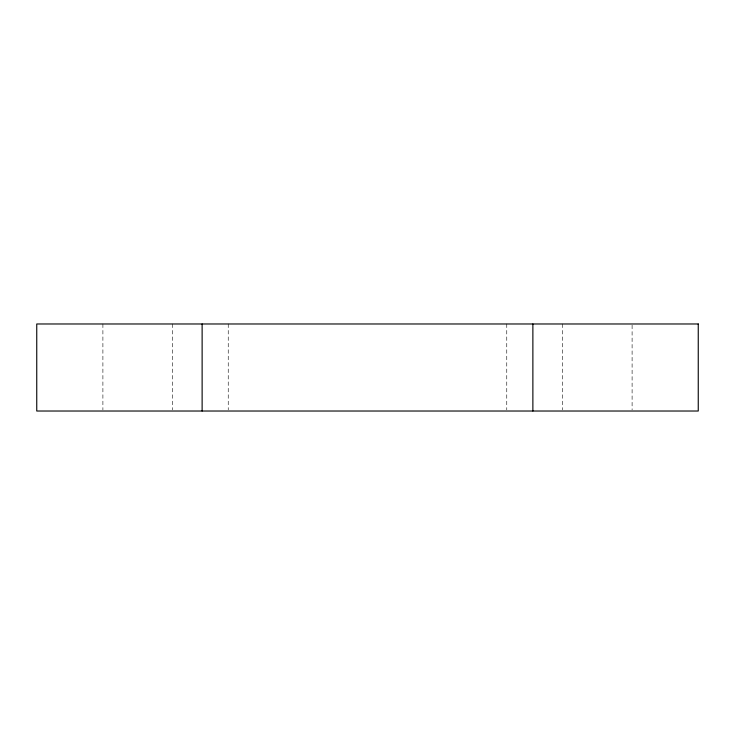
<?xml version="1.0" encoding="UTF-8"?>
<svg xmlns="http://www.w3.org/2000/svg" width="735" height="735" viewBox="0 0 735 735"><rect width="100%" height="100%" fill="white"/><g stroke="black" fill="none" stroke-linecap="round" stroke-linejoin="round"><path stroke-width="0.55" stroke-dasharray="3.67 2.76" d="M632.1 325.127L632.1 409.873M562.468 323.979L562.468 409.873M506.764 323.979L506.764 409.873M228.236 323.979L228.236 409.873M172.532 323.979L172.532 409.873M102.9 323.979L102.9 409.873"/><path stroke-width="1.1" d="M532.875 323.979L532.875 411.021M202.125 323.979L202.125 411.021M698.25 323.979L36.75 323.979L36.75 411.021L698.25 411.021L698.25 323.979"/></g></svg>
